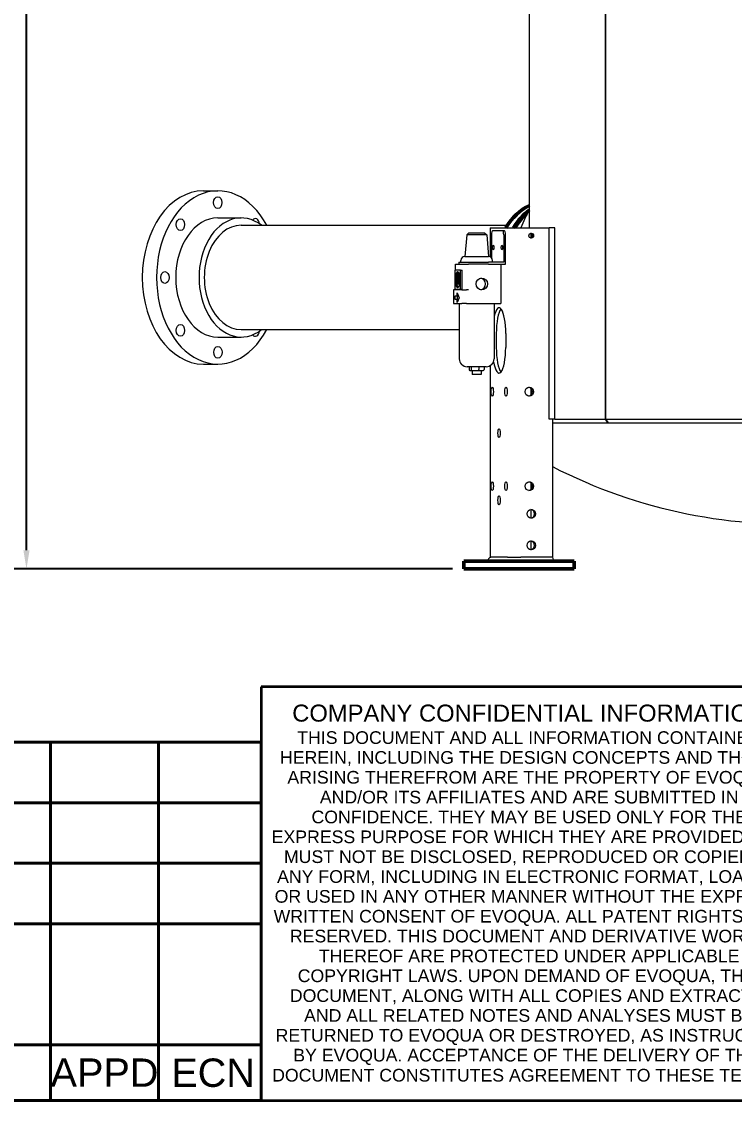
# Model space of a CAD drawing. Header units: inches. Extents: x 15 to 402, y 6 to 258.
# Drawn here: x 258.5 to 303.8, y 6 to 74.5 of the extents above; entities that cross this region are included whole.
import ezdxf
from ezdxf.enums import TextEntityAlignment as Align

# ---------------------------------------------------------------- set-up
doc = ezdxf.new("R2010")
doc.units = ezdxf.units.IN
doc.header["$LTSCALE"] = 12
doc.header["$MEASUREMENT"] = 0
doc.layers.get('0').update_dxf_attribs({"lineweight": 25})
for name, color, linetype, lineweight in [('Border', 7, 'Continuous', 35), ('Dimension (ANSI)', 7, 'Continuous', 25), ('Symbol', 7, 'Continuous', 25), ('Title', 7, 'Continuous', 35), ('Visible (ANSI)', 7, 'Continuous', 50)]:
    doc.layers.add(name, color=color, linetype=linetype, lineweight=lineweight)
doc.styles.add('MEMCOR Medium', font='arial.ttf')
doc.styles.get("Standard").update_dxf_attribs({"font": 'arial.ttf'})
doc.styles.add('Standard A-B-C', font='arial.ttf')
doc.dimstyles.new('Default (ANSI)', dxfattribs={"dimscale": 12, "dimtxt": 0.15, "dimasz": 0.098425, "dimexe": 0.125, "dimexo": 0.0625, "dimgap": 0.031496, "dimtad": 0, "dimtih": 1, "dimtoh": 1, "dimdec": 4, "dimrnd": 1e-08, "dimzin": 3, "dimdsep": 46, "dimlunit": 5, "dimtxsty": 'MEMCOR Medium', "dimcen": 0.09, "dimdle": 0.393701, "dimclrd": 256, "dimclre": 256, "dimclrt": 256, "dimadec": 0, "dimazin": 1, "dimtfac": 0.8, "dimtofl": 0, "dimtmove": 0, "dimatfit": 3, "dimfxl": 1, "dimfrac": 1, "dimtolj": 1, "dimtzin": 4, "dimlwd": -1, "dimlwe": -1, "dimarcsym": 0})

# ---------------------------------------------------------------- blocks, each defined once
blk = doc.blocks.new('Borders 22x34_D')
at = {"layer": 'Border'}
blk.add_line((1.25, 0.5), (33.5, 0.5), dxfattribs=at)
blk = doc.blocks.new('Title Blocks D-E')
at = {"layer": 'Title'}
for p, q in [((18.0646, 11.4455), (15.2521, 11.4455)), ((15.2521, 11.4455), (15.2521, 9.258)), ((15.2521, 9.258), (18.0646, 9.258))]:
    blk.add_line(p, q, dxfattribs=at)
at = {"layer": 'Title', "insert": (16.6705, 11.3517), "char_height": 0.06, "width": 2.725909, "attachment_point": 2, "line_spacing_factor": 0.757101, "style": 'Standard A-B-C'}
blk.add_mtext('\\pxsm0.94;\\fArial|b0|i0;{\\H0.0900;COMPANY CONFIDENTIAL INFORMATION\\P}\\fArial|b0|i0;{\\H0.0670;THIS DOCUMENT AND ALL INFORMATION CONTAINED HEREIN, INCLUDING THE DESIGN CONCEPTS AND THOSE ARISING THEREFROM ARE THE PROPERTY OF EVOQUA AND/OR ITS AFFILIATES AND ARE SUBMITTED IN CONFIDENCE. THEY MAY BE USED ONLY FOR THE EXPRESS PURPOSE FOR WHICH THEY ARE PROVIDED AND MUST NOT BE DISCLOSED, REPRODUCED OR COPIED IN ANY FORM, INCLUDING IN ELECTRONIC FORMAT, LOANED OR USED IN ANY OTHER MANNER WITHOUT THE EXPRESS WRITTEN CONSENT OF EVOQUA. ALL PATENT RIGHTS ARE RESERVED. THIS DOCUMENT AND DERIVATIVE WORKS THEREOF ARE PROTECTED UNDER APPLICABLE COPYRIGHT LAWS. UPON DEMAND OF EVOQUA, THIS DOCUMENT, ALONG WITH ALL COPIES AND EXTRACTS, AND ALL RELATED NOTES AND ANALYSES MUST BE RETURNED TO EVOQUA OR DESTROYED, AS INSTRUCTED BY EVOQUA. ACCEPTANCE OF THE DELIVERY OF THIS DOCUMENT CONSTITUTES AGREEMENT TO THESE TERMS}\\fArial|b0|i0;{\\H0.0680;.}', dxfattribs=at)
at = {"layer": 'Title', "lineweight": 30, "flags": 63}
for tag, height, p in [('DESIGNER', 0.094, (18.4396, 11.1408)), ('CREATION_DATE', 0.094, (19.1896, 11.1408)), ('CHECKED_BY', 0.094, (18.4396, 10.7033)), ('CHECKED_DATE', 0.094, (19.1896, 10.7033)), ('ENG_APPROVED_BY', 0.094, (18.4396, 10.2658)), ('ENG_APPROVAL_DATE', 0.094, (19.1896, 10.2658)), ('MANAGER', 0.094, (18.8146, 9.8283)), ('PROJECT', 0.12, (20.2833, 9.3768)), ('PART_NUMBER', 0.12, (21.7208, 9.3768)), ('@DMS_Reference', 0.12, (23.3146, 9.3768)), ('Sheet_Number', 0.12, (24.5021, 9.3768)), ('Number_of_sheets', 0.1247, (25.0646, 9.3768)), ('REVISION_NUMBER', 0.12, (25.5646, 9.3768))]:
    blk.add_attdef(tag, text='', height=height, dxfattribs=at).set_placement(p, align=Align.MIDDLE_CENTER)
for tag, height, p in [('!Reference', 0.078, (18.8771, 9.5267)), ('Scale_1', 0.1181, (18.8771, 9.308))]:
    blk.add_attdef(tag, text='', height=height, dxfattribs=at).set_placement(p, align=Align.BOTTOM_CENTER)
blk = doc.blocks.new('*D27')
at = {"layer": 'Defpoints', "color": 0, "transparency": 16777216}
for p in [(306.861, 130.491), (258.848, 39.736), (286.657, 39.736)]:
    blk.add_point(p, dxfattribs=at)
at = {"layer": 'Dimension (ANSI)', "transparency": 16777216}
for p, q in [((306.111, 130.491), (257.348, 130.491)), ((258.848, 129.31), (258.848, 91.259)), ((258.848, 40.917), (258.848, 78.967)), ((285.907, 39.736), (257.348, 39.736))]:
    blk.add_line(p, q, dxfattribs=at)
for points in [[(258.651, 129.31), (259.045, 129.31), (258.848, 130.491)], [(258.651, 40.917), (259.045, 40.917), (258.848, 39.736)]]:
    blk.add_solid(points, dxfattribs=at)
at = {"layer": 'Dimension (ANSI)', "transparency": 16777216, "char_height": 1.8, "attachment_point": 5, "style": 'MEMCOR Medium'}
for s, insert in [('\\A1; \\fArial|b0|i0;90{\\H0.8x;\\S3#4;} in', (258.848, 86.962)), ('\\A1;[2305.2 mm]{\\P\\fArial|b0|i0;SHIPPING HEIGHT\\P\\fArial|b0|i0;REF.}', (258.848, 80.816))]:
    blk.add_mtext(s, dxfattribs=dict(at, insert=insert))
blk = doc.blocks.new('REVISION HISTORY')
at = {"layer": 'Symbol', "lineweight": 40}
for p, q in [((11.7189, 2.3948), (22.812, 2.3948)), ((21.6986, 2.3948), (21.6986, 0.7941)), ((22.2694, 2.3948), (22.2694, 0.7941)), ((22.812, 2.3948), (22.812, 0.7941)), ((11.7189, 2.0747), (22.812, 2.0747)), ((11.7189, 1.7545), (22.812, 1.7545)), ((11.7189, 1.4344), (22.812, 1.4344)), ((11.7189, 0.7941), (22.812, 0.7941)), ((21.6986, 0.5), (21.6986, 0.7941)), ((22.2694, 0.5), (22.2694, 0.7941)), ((22.812, 0.5), (22.812, 0.7941)), ((11.7189, 0.5), (22.812, 0.5))]:
    blk.add_line(p, q, dxfattribs=at)
at = {"layer": 'Symbol', "char_height": 0.15, "attachment_point": 7, "style": 'MEMCOR Medium'}
for s, insert in [('APPD', (21.6984, 0.5721)), ('ECN', (22.3368, 0.5695))]:
    blk.add_mtext(s, dxfattribs=dict(at, insert=insert))

msp = doc.modelspace()

# ---------------------------------------------------------------- linework, layer by layer
at = {"layer": 'Visible (ANSI)', "linetype": 'Continuous', "lineweight": 18}
for p, q in [((290.78089, 61.38586), (290.78089, 78.23586)), ((295.61271, 78.23586), (295.61271, 49.23586)), ((295.61474, 49.23586), (295.61474, 78.23586)), ((270.09216, 63.73586), (270.99814, 63.73586)), ((270.99814, 62.01711), (272.47865, 62.01711)), ((272.47865, 61.54836), (289.38005, 61.54836)), ((286.79628, 60.9488), (286.68166, 59.57336)), ((286.93166, 61.07336), (286.79628, 60.9488)), ((288.06704, 60.9488), (286.79628, 60.9488)), ((286.93166, 61.07336), (287.93166, 61.07336)), ((287.93166, 61.07336), (288.06704, 60.9488)), ((288.06704, 60.9488), (288.18166, 59.57336)), ((288.29864, 61.38586), (288.32215, 61.38586)), ((288.29864, 61.38586), (288.29864, 59.54431)), ((288.32215, 61.38586), (289.38848, 61.38586)), ((288.37158, 60.94836), (288.37158, 59.48594)), ((289.08333, 61.19836), (288.43629, 61.19836)), ((289.20407, 61.19836), (289.08333, 61.19836)), ((289.14804, 60.94836), (289.14804, 59.19836)), ((289.26878, 59.07336), (289.26878, 60.94836)), ((289.38848, 61.38586), (290.23356, 61.38586)), ((290.23356, 61.38586), (292.03631, 61.38586)), ((290.88008, 61.03283), (290.88008, 60.7389)), ((292.38356, 61.38586), (292.03631, 61.38586)), ((292.03631, 49.23586), (292.03631, 61.38586)), ((292.38356, 49.23586), (292.38356, 61.38586)), ((286.07766, 59.07336), (286.08618, 59.07336)), ((286.07766, 58.69717), (286.07766, 59.07336)), ((286.08618, 59.07336), (286.345, 59.07336)), ((286.29388, 59.19836), (288.18211, 59.19836)), ((286.29388, 59.19836), (286.29388, 59.07336)), ((286.345, 59.07336), (286.60381, 59.07336)), ((286.43166, 59.19836), (286.43166, 59.32336)), ((286.60381, 59.07336), (286.91, 59.07336)), ((286.68166, 59.57336), (288.18166, 59.57336)), ((287.3165, 59.07336), (286.91, 59.07336)), ((288.18211, 59.07336), (287.3165, 59.07336)), ((289.14804, 59.19836), (288.18211, 59.19836)), ((288.18211, 59.07336), (289.26878, 59.07336)), ((288.43166, 59.19836), (288.43166, 59.32336)), ((288.96259, 59.07336), (288.96259, 56.57336)), ((286.39418, 58.69717), (286.05433, 58.69717)), ((286.05433, 58.69717), (286.05433, 57.49537)), ((286.23554, 58.30899), (286.22425, 58.30899)), ((286.23489, 58.30499), (286.26933, 58.51675)), ((286.26933, 58.51675), (286.25493, 58.27291)), ((286.3153, 58.27291), (286.25493, 58.27291)), ((286.3036, 58.51675), (286.26933, 58.51675)), ((286.32521, 58.44071), (286.3153, 58.27291)), ((286.39418, 58.69717), (286.51492, 58.69717)), ((286.39418, 57.49537), (286.39418, 58.69717)), ((286.51492, 57.49537), (286.51492, 58.69717)), ((286.16944, 57.90263), (286.18019, 57.96872)), ((286.22757, 57.80959), (286.16944, 57.90263)), ((286.23207, 57.8857), (286.22757, 57.80959)), ((286.28794, 57.80959), (286.22757, 57.80959)), ((286.29244, 57.8857), (286.23207, 57.8857)), ((286.29244, 57.8857), (286.28794, 57.80959)), ((285.95692, 57.45317), (285.96544, 57.45317)), ((285.95692, 57.45317), (285.95692, 56.57336)), ((286.48307, 57.45317), (285.96544, 57.45317)), ((286.05433, 57.49537), (286.39418, 57.49537)), ((286.07606, 56.82878), (286.07606, 57.06795)), ((286.07606, 57.06795), (286.19167, 57.06795)), ((286.07766, 57.45317), (286.07766, 57.49537)), ((286.19167, 57.06795), (286.19167, 57.25576)), ((286.19167, 57.25576), (286.32305, 56.94836)), ((286.19167, 57.06795), (286.27194, 57.06795)), ((286.32305, 56.94836), (286.19167, 56.64097)), ((286.19681, 57.06795), (286.19681, 56.82878)), ((286.39418, 57.49537), (286.51492, 57.49537)), ((286.48307, 57.45317), (286.78926, 57.45317)), ((286.91, 57.45317), (286.78926, 57.45317)), ((285.96544, 56.57336), (285.95692, 56.57336)), ((285.96544, 56.57336), (286.48307, 56.57336)), ((286.19167, 56.82878), (286.07606, 56.82878)), ((286.19167, 56.64097), (286.19167, 56.82878)), ((286.19167, 56.82878), (286.27194, 56.82878)), ((286.32388, 56.57336), (286.32388, 53.07336)), ((286.78926, 56.57336), (286.48307, 56.57336)), ((286.78926, 56.57336), (288.96259, 56.57336)), ((288.53944, 56.57336), (288.53944, 53.07336)), ((272.47865, 54.92336), (286.32388, 54.92336)), ((270.99814, 54.45461), (272.47865, 54.45461)), ((288.67492, 54.67586), (288.67492, 53.79586)), ((289.27719, 54.67586), (289.27719, 53.79586)), ((270.09216, 52.73586), (270.99814, 52.73586)), ((288.03944, 52.57336), (286.82388, 52.57336)), ((286.9565, 52.57336), (286.9565, 52.38586)), ((287.02621, 52.32336), (287.13485, 52.32336)), ((287.08382, 52.57336), (287.08382, 52.38586)), ((287.13485, 52.32336), (287.5403, 52.32336)), ((287.15041, 52.32336), (287.15041, 52.07336)), ((287.71291, 52.07336), (287.15041, 52.07336)), ((287.5403, 52.32336), (287.83711, 52.32336)), ((287.55898, 52.57336), (287.55898, 52.38586)), ((287.71291, 52.32336), (287.71291, 52.07336)), ((287.90682, 52.57336), (287.90682, 52.38586)), ((288.29864, 52.64579), (288.29864, 40.48586)), ((290.88008, 51.20338), (290.88008, 50.76835)), ((292.38356, 49.23586), (292.03631, 49.23586)), ((292.23888, 49.23586), (292.23888, 40.48586)), ((295.78972, 48.99086), (292.23888, 48.99086)), ((292.38356, 49.23586), (295.61271, 49.23586)), ((295.61474, 49.23586), (295.61271, 49.23586)), ((295.61474, 49.23586), (316.63611, 49.23586)), ((295.78972, 48.99086), (295.61646, 49.23586)), ((295.6185, 49.23586), (295.79173, 48.99086)), ((295.78972, 48.9937), (295.78972, 48.99086)), ((316.86945, 48.99086), (295.79173, 48.99086)), ((290.88008, 45.20338), (290.88008, 44.76835)), ((290.88008, 43.5075), (290.88008, 42.95623)), ((290.88008, 41.5075), (290.88008, 40.95623)), ((288.29864, 40.48586), (288.04864, 40.23586)), ((288.29864, 40.48586), (288.32215, 40.48586)), ((289.38848, 40.48586), (288.32215, 40.48586)), ((289.38848, 40.48586), (290.23356, 40.48586)), ((292.23888, 40.48586), (290.23356, 40.48586)), ((292.23888, 40.48586), (292.30358, 40.23586))]:
    msp.add_line(p, q, dxfattribs=at)
at = {"layer": 'Visible (ANSI)'}
for p, q in [((286.62275, 40.23586), (286.65683, 40.23586)), ((286.62275, 39.73586), (286.62275, 40.23586)), ((286.65683, 39.73586), (286.62275, 39.73586)), ((286.65683, 40.23586), (288.75844, 40.23586)), ((286.65683, 39.73586), (288.75844, 39.73586)), ((288.75844, 40.23586), (289.98318, 40.23586)), ((289.98318, 39.73586), (288.75844, 39.73586)), ((289.98318, 40.23586), (292.88096, 40.23586)), ((289.98318, 39.73586), (292.88096, 39.73586)), ((292.88096, 40.23586), (293.62214, 40.23586)), ((293.62214, 39.73586), (292.88096, 39.73586)), ((293.62214, 39.73586), (293.62214, 40.23586))]:
    msp.add_line(p, q, dxfattribs=at)
at = {"layer": 'Visible (ANSI)', "linetype": 'Continuous', "lineweight": 18}
for centre, radius, start, end in [((286.68166, 59.32336), 0.25, 90, 180), ((288.18166, 59.32336), 0.25, 0, 90), ((286.82388, 53.07336), 0.5, 180, 270), ((288.03944, 53.07336), 0.5, 270, 0), ((293.2887, 48.23586), 2.25749, 242.2873314, 242.7430096), ((307.28121, 75.39586), 32.81, 242.7430096, 274.3853166)]:
    msp.add_arc(centre, radius, start, end, dxfattribs=at)
for centre, major_axis, ratio, start_param, end_param in [((270.09216, 58.23586), (0, 5.5), 0.70710678, 0, 3.14159265), ((270.99814, 58.23586), (0, 5.5), 0.70710678, 5.35873404, 10.34922923), ((272.47865, 58.23586), (0, 3.78125), 0.70710678, 5.7799628, 9.92800046), ((294.4649, 58.23586), (0, 6.75), 0.70710678, 0.88174161, 1.0852782), ((270.99814, 58.23586), (0, 3.78125), 0.70710678, 0, 3.14159265), ((273.37148, 61.59697), (0, 0.375), 0.70710678, 4.84243345, 7.00522602), ((292.34358, 58.23586), (0, 4.65625), 0.70710678, 0.56176782, 0.82778304), ((272.47865, 58.23586), (0, -3.3125), 0.70710678, 3.14159265, 6.28318531), ((288.43629, 60.94836), (0, 0.25), 0.25881905, 0, 1.57079633), ((289.08333, 60.94836), (0, 0.25), 0.25881905, 4.71238898, 6.28318531), ((289.20407, 60.94836), (0, 0.25), 0.25881905, 4.71238898, 6.28318531), ((290.8325, 60.88586), (0, -0.155), 0.96592583, 0.21780608, 2.92378657), ((286.28462, 58.09627), (0, 0.52038), 0.25881905, 0.22603678, 2.91555587), ((286.22425, 58.09627), (0, 0.21272), 0.25881905, 6.08882372, 8.49698338), ((286.22425, 58.09627), (0, -0.21272), 0.25881905, 0.14239642, 2.55055608), ((286.28462, 58.09627), (0, -0.21272), 0.25881905, 0.14239642, 2.55055608), ((287.62578, 57.82336), (0, -0.375), 0.96592583, 0.17959672, 2.96199593), ((288.85532, 54.67586), (0, 1.63), 0.25881905, 4.71238898, 7.12935196), ((289.0968, 54.67586), (0, 1.63), 0.25881905, 0.29025881, 1.57079633), ((273.37481, 54.87946), (0, -0.375), 0.70710678, 5.57154171, 7.71691271), ((288.85532, 53.79586), (0, -1.63), 0.25881905, 5.30166623, 7.85398163), ((289.0968, 53.79586), (0, -1.63), 0.25881905, 4.71238898, 5.9929265), ((287.02621, 52.38586), (0.06971, 0), 0.89657547, 3.14159265, 4.71238898), ((287.13485, 52.38586), (0, -0.0625), 0.81649658, 4.71238898, 6.28318531), ((287.5403, 52.38586), (0, -0.0625), 0.29885849, 0, 1.57079633), ((287.83711, 52.38586), (-0.06971, 0), 0.89657547, 1.57079633, 3.14159265), ((290.70977, 50.98586), (0, -0.28), 0.96592583, 0.1199073, 3.02168535), ((290.70977, 44.98586), (0, -0.28), 0.96592583, 0.1199073, 3.02168535), ((290.8325, 43.23186), (0, -0.28), 0.96592583, 0.1199073, 3.02168535), ((290.8325, 41.23186), (0, -0.28), 0.96592583, 0.1199073, 3.02168535)]:
    msp.add_ellipse(centre, major_axis=major_axis, ratio=ratio, start_param=start_param, end_param=end_param, dxfattribs=at)
for centre, major_axis, ratio in [((270.9958, 62.98586), (0, 0.375), 0.70710678), ((268.62148, 61.59227), (0, 0.375), 0.70710678), ((290.89721, 60.88586), (0, -0.155), 0.96592583), ((288.48481, 60.13586), (0, -0.15625), 0.25881905), ((289.03481, 60.13586), (0, -0.15625), 0.25881905), ((267.63939, 58.23254), (0, -0.375), 0.70710678), ((286.22425, 58.09627), (0, 0.52038), 0.25881905), ((287.75519, 57.82336), (0, 0.375), 0.96592583), ((268.62481, 54.87476), (0, -0.375), 0.70710678), ((271.00049, 53.48586), (0, -0.375), 0.70710678), ((288.41739, 50.98586), (0, -0.28), 0.25881905), ((289.29324, 50.98586), (0, -0.28), 0.25881905), ((290.77448, 50.98586), (0, 0.28), 0.96592583), ((288.85532, 48.35486), (0, -0.28), 0.25881905), ((288.41739, 44.98586), (0, -0.28), 0.25881905), ((289.29324, 44.98586), (0, -0.28), 0.25881905), ((290.77448, 44.98586), (0, 0.28), 0.96592583), ((288.85532, 44.09186), (0, -0.28), 0.25881905), ((290.89721, 43.23186), (0, -0.28), 0.96592583), ((290.89721, 41.23186), (0, -0.28), 0.96592583)]:
    msp.add_ellipse(centre, major_axis=major_axis, ratio=ratio, dxfattribs=at)
at = {"layer": 'Visible (ANSI)'}
for centre, start_param in [((291.8486, 58.23586), 0.31915038), ((292.34358, 58.23586), 0.48267523)]:
    msp.add_ellipse(centre, major_axis=(0, 4.8125), ratio=0.70710678, start_param=start_param, end_param=0.8572151, dxfattribs=at)

# ---------------------------------------------------------------- block references
at = {"xscale": 12, "yscale": 12, "zscale": 12}
for name, p in [('Borders 22x34_D', (0, 0)), ('Title Blocks D-E', (90.7191, -105.09571))]:
    msp.add_blockref(name, p, dxfattribs=at)
at = {"layer": 'Symbol', "xscale": 12, "yscale": 12, "zscale": 12}
msp.add_blockref('REVISION HISTORY', (0, 0), dxfattribs=at)

# ---------------------------------------------------------------- dimensions: what is measured, and where the dimension line sits
at = {"layer": 'Dimension (ANSI)'}
dim = msp.add_linear_dim(base=(258.84784, 39.73586), p1=(306.86121, 130.49086), p2=(286.65683, 39.73586), angle=90, text=' \\fArial|b0|i0;<> in\\X[2305.2 mm]{\\P\\fArial|b0|i0;SHIPPING HEIGHT\\P\\fArial|b0|i0;REF.}', dimstyle='Default (ANSI)', override={"dimgap": 0.031496, "dimdec": 4, "dimpost": '', "dimtol": 0, "dimlim": 0, "dimtp": 0, "dimtm": 0, "dimtdec": 2, "dimatfit": 1}, dxfattribs=at)
dim.commit()
dim.dimension.update_dxf_attribs({"geometry": '*D27', "text_midpoint": (258.84784, 85.11336), "dimtype": 160})

doc.saveas('drawing.dxf')
